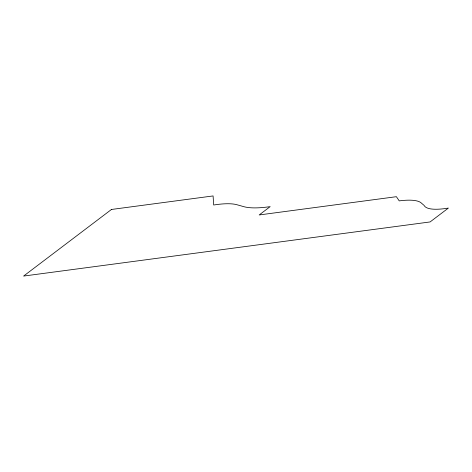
<?xml version="1.0" encoding="UTF-8"?>
<svg xmlns="http://www.w3.org/2000/svg" width="472" height="472" viewBox="0 0 472 472"><rect width="100%" height="100%" fill="white"/><g stroke="black" fill="none" stroke-linecap="round" stroke-linejoin="round"><path stroke-width="0.71" d="M111.463 209.468L23.6 276.067L430.098 221.94L448.4 208.063A54.174 14.201 -20.6 0 1 424.145 205.456L420.723 202.517A61.549 16.137 -20.6 0 0 399.229 200.883L396.386 196.688L259.193 214.955L270.179 206.63A81.379 21.334 -20.6 0 1 243.806 206.665L236.991 204.754A67.307 17.647 -20.6 0 0 213.686 205.007L213.084 195.933L111.463 209.468"/></g></svg>
